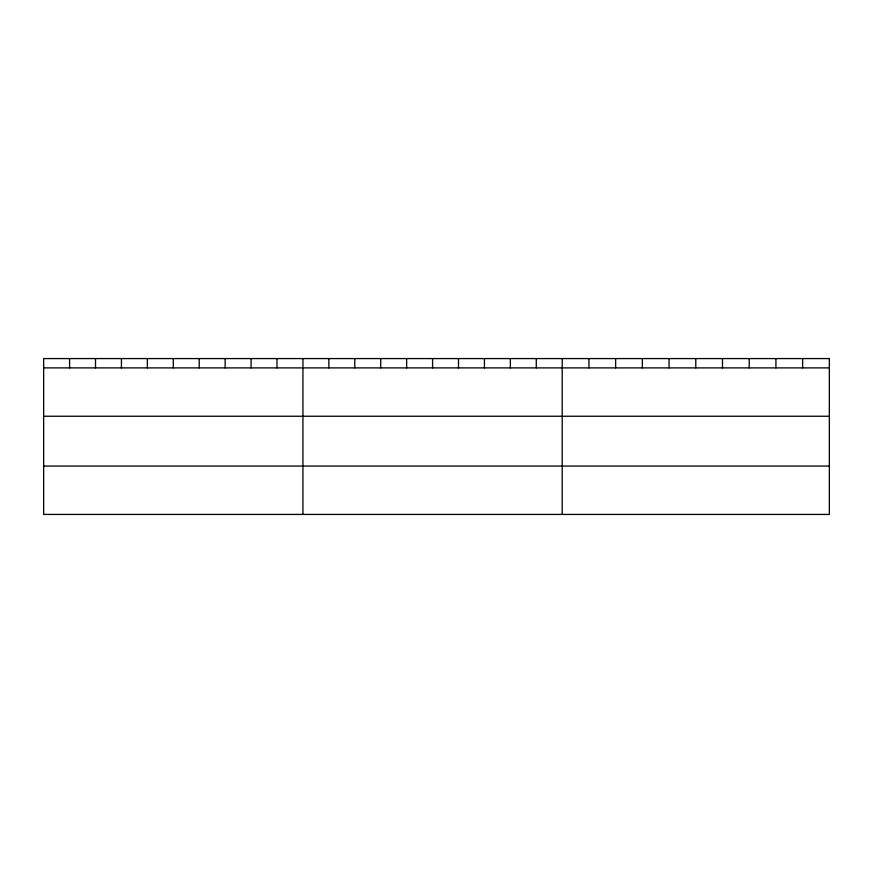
<?xml version="1.0" encoding="UTF-8"?>
<svg xmlns="http://www.w3.org/2000/svg" width="873" height="873" viewBox="0 0 873 873"><rect width="100%" height="100%" fill="white"/><g stroke="black" fill="none" stroke-linecap="round" stroke-linejoin="round"><path stroke-width="1.31" d="M43.65 367.893L829.35 367.893M43.65 416.246L829.35 416.246M43.65 466.073L829.35 466.073M802.636 358.574L802.636 367.893M775.922 358.574L775.922 367.893M749.209 358.574L749.209 367.893M722.495 358.574L722.495 367.893M695.781 358.574L695.781 367.893M669.067 358.574L669.067 367.893M642.353 358.574L642.353 367.893M615.64 358.574L615.64 367.893M588.926 358.574L588.926 367.893M562.212 358.574L562.212 514.426M536.284 358.574L536.284 367.893M510.356 358.574L510.356 367.893M484.428 358.574L484.428 367.893M458.5 358.574L458.5 367.893M432.572 358.574L432.572 367.893M406.643 358.574L406.643 367.893M380.715 358.574L380.715 367.893M354.787 358.574L354.787 367.893M328.859 358.574L328.859 367.893M302.931 358.574L302.931 514.426M277.003 358.574L277.003 367.893M251.075 358.574L251.075 367.893M225.147 358.574L225.147 367.893M199.219 358.574L199.219 367.893M173.291 358.574L173.291 367.893M147.362 358.574L147.362 367.893M121.434 358.574L121.434 367.893M95.506 358.574L95.506 367.893M69.578 358.574L69.578 367.893M829.35 358.574L43.65 358.574L43.65 514.426L829.35 514.426L829.35 358.574"/></g></svg>
